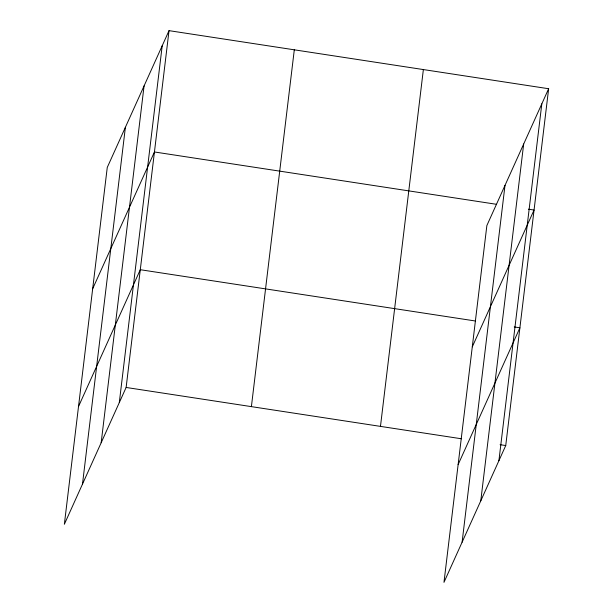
<?xml version="1.0" encoding="UTF-8"?>
<svg xmlns="http://www.w3.org/2000/svg" width="613" height="613" viewBox="0 0 613 613"><rect width="100%" height="100%" fill="white"/><g stroke="black" fill="none" stroke-linecap="round" stroke-linejoin="round"><path stroke-width="0.92" d="M82.487 484.109L125.389 127.297M101.168 442.739L144.07 85.927M119.297 402.588L162.2 45.768M169.027 30.65L107.26 167.449L64.357 524.268L126.132 387.462L169.027 30.65L548.643 88.732L505.74 445.551L443.973 582.35L486.868 225.538L548.643 88.732M251.399 406.634L294.301 49.814M380.474 426.38L423.368 69.568M462.102 542.198L505.005 185.379M480.784 500.821L523.678 144.009M498.913 460.67L541.815 103.85M92.67 288.769L154.438 151.97L496.377 204.282M78.518 406.519L140.285 269.712L475.627 321.028M472.286 346.851L534.053 210.052L528.406 209.186M458.133 464.6L519.901 327.802L514.246 326.936M126.132 387.462L461.474 438.778M500.093 444.686L505.74 445.551"/></g></svg>
